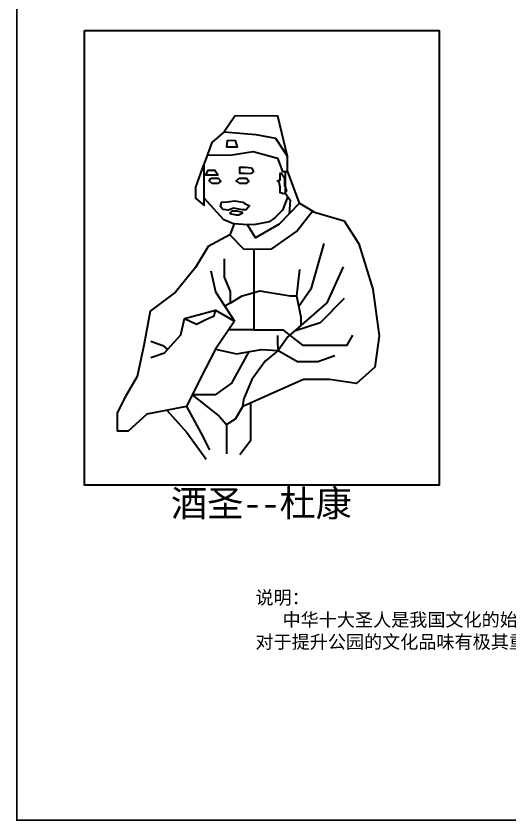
# Model space of a CAD drawing. Header units: millimetres. Extents: x 8114 to 28843, y -5961 to 7687.
# Drawn here: x 8114 to 12755, y -5961 to 1615 of the extents above; entities that cross this region are included whole.
import ezdxf

# ---------------------------------------------------------------- set-up
doc = ezdxf.new("R2010")
doc.units = ezdxf.units.MM
doc.layers.add('PUB_TEXT', color=7, linetype='Continuous', lineweight=0)
doc.layers.add('y', color=3, linetype='Continuous')
doc.layers.add('图层1', color=1, linetype='Continuous')
doc.styles.add('样式 2', font='SimSun.ttf')

msp = doc.modelspace()

# ---------------------------------------------------------------- linework, layer by layer
at = {"color": 3}
msp.add_lwpolyline([(8758.4, 1478.1), (12097.8, 1478.1), (12097.8, -2799.7), (8758.4, -2799.7)], close=True, dxfattribs=at)
at = {"layer": 'PUB_TEXT', "const_width": 16.1}
msp.add_lwpolyline([(28835, -5952.5), (8121.7, -5952.5), (8121.7, 7678.8), (28835, 7678.8)], close=True, dxfattribs=at)
at = {"layer": '图层1', "color": 3}
for points in [[(10781.4, -145.9), (10671.2, 158.1), (10671.2, 294.4), (10578.2, 672.1), (10377.5, 675.1), (10172.8, 673.1), (10073.2, 525.1), (9957.8, 425.5), (9900.1, 268.2), (9867.5, 179.5), (9802.9, 3.3), (9802.9, -98.7), (9884.3, -166.9), (9883.8, 223.9)], [(10073.2, 525.1), (10372.2, 499.8), (10556.2, 465.6), (10671.2, 294.4)], [(10105.3, 447), (10175.5, 442.2), (10194.3, 379.4), (10111.4, 379.4), (10099, 379.4), (10105.3, 447)], [(9913.4, 304.5), (10147.2, 307.4), (10346, 341.6), (10576.8, 278.7), (10624, 152.9), (10671.2, 152.9)], [(10015.6, 118.6), (9901.4, 118.6), (9921.7, 165.3), (9986.7, 165.3), (10015.6, 118.6)], [(10217.7, 191.7), (10217.7, 135.2), (10264.4, 136.1), (10328.7, 132.3)], [(10217.7, 191.7), (10275.5, 191.7)], [(10275.5, 191.7), (10275.5, 191.7), (10275.5, 191.7), (10275.5, 191.7), (10275.5, 191.7), (10331.3, 185)], [(10331.3, 185), (10348.4, 151.1), (10328.7, 132.3)], [(10647.6, 152.9), (10647.6, -50.2), (10696.3, -116.8), (10687, -245.5)], [(9948.1, 88.9), (10016.6, 88.9), (10040.8, 61.8), (10015.1, 37.6), (9959.5, 37.6), (9932.4, 63.2), (9948.1, 88.9)], [(10214.2, 88.9), (10282.7, 88.9), (10304.3, 61.8), (10281.2, 37.6), (10225.6, 37.6), (10185.6, 63.2), (10214.2, 88.9)], [(9884.3, -98.7), (10064, -296.8), (10167.6, -339.9)], [(10781.4, -145.9), (10592.5, -345.1), (10367.5, -473.4), (10293.5, -349), (10167.6, -339.9)], [(10672, -83.5), (10622, -212.7), (10549.5, -285.1), (10497.1, -321.3), (10368.3, -345.5), (10293.5, -349)], [(10781.4, -145.9), (10923.4, -229.8)], [(10128, -444.2), (10254.4, -577.1), (10353.3, -580.2), (10521, -577.1), (10756.2, -413.1), (10902.7, -223.6), (10902.7, -223.6), (11204.2, -313.4), (11341.6, -528.3), (11473, -956.3), (11532.8, -1393.8), (11493.7, -1689.9), (11319.8, -1842), (11066, -1805.1), (10820.1, -1805.1), (10574.1, -1915.2), (10391.8, -1996.9), (10249.6, -2060.6), (10263.3, -1979.7)], [(10167.6, -339.9), (10128, -444.2)], [(10128, -444.2), (9922.7, -555.4), (9802.9, -752), (9614.7, -982.8), (9375.2, -1162.3), (9315.3, -1487.1), (9255.4, -1777.8), (9144.2, -1965.8), (9067.2, -2119.7), (9067.2, -2290.7)], [(11013.5, -525.1), (10891, -956.3), (10775.7, -1117.5)], [(10353.3, -580.2), (10353.3, -929.8), (10353.3, -1211), (10353.3, -1338.5), (10115.1, -1338.5)], [(10072.1, -670.4), (10072.1, -842.9), (10128.4, -977.9), (10128.4, -1086.6), (10079.6, -1116.6)], [(11193.2, -745.8), (11040.5, -1084.8), (10796.3, -1296.6)], [(9948.3, -782.9), (9993.3, -981.7)], [(10784.4, -770), (10755, -1017.1)], [(9993.3, -981.7), (10079.6, -1116.6), (10170.7, -1256.3)], [(10128.4, -1086.6), (10241.4, -1017.1), (10409.8, -970.5), (10695, -1017.1), (10755, -1017.1), (10796.3, -1217.9), (10796.3, -1296.6), (10672.5, -1405.4), (10582.4, -1532.9), (10458.6, -1634.1), (10334.8, -1806.6), (10263.3, -1979.7)], [(11202.3, -1042.8), (10976, -1273.1), (10734.4, -1351)], [(9383.7, -1598.3), (9512, -1555.5), (9666, -1384.5), (9700.2, -1230.7), (9991.1, -1153.7), (10170.7, -1256.3)], [(9700.2, -1230.7), (9812.3, -1285.4), (9895.9, -1245.7), (9980, -1205.8), (9991.1, -1153.7)], [(10170.7, -1256.3), (9991.1, -1521.3), (9854.2, -1786.3), (9717.4, -2059.9), (9346.5, -2132.1), (9169.9, -2290.7), (9067.2, -2290.7)], [(10353.3, -1338.5), (10627.5, -1338.5), (10811.1, -1483.3), (11231.9, -1483.3), (11285.1, -1387.5)], [(10574.4, -1391.8), (10574.4, -1474.9), (10582.4, -1532.9)], [(9383.7, -1444.4), (9494.9, -1487.1), (9537.7, -1521.3)], [(10306.4, -1542.8), (10141.7, -1839), (9989, -1949.1), (9772.8, -1949.1)], [(9991.1, -1521.3), (10188.2, -1563.5), (10424.6, -1522.2), (10582.4, -1532.9)], [(10582.4, -1532.9), (10763.1, -1637.6), (10954.9, -1637.6), (11114.7, -1579.1)], [(9772.8, -1949.1), (10026.6, -2150.6), (10096.8, -2230.1), (10096.8, -2505.9)], [(10320.7, -2028.8), (10320.7, -2382.7), (10221.5, -2513.7)], [(9531.9, -2096), (9722.6, -2304.9), (9905, -2557.3)], [(9717.4, -2059.9), (9854.5, -2309.3), (9934.2, -2468.5)], [(10096.8, -2230.1), (10180.6, -2175), (10249.6, -2060.6)]]:
    msp.add_lwpolyline(points, dxfattribs=at)
for points in [[(10608.5, 141.2), (10640.5, 93.2), (10640.5, 22.9), (10659.7, -34.6), (10634.1, -57), (10602.1, -47.4), (10602.1, 3.8), (10592.5, 51.7), (10576.5, 64.5), (10602.1, 74), (10602.1, 125.2)], [(10062.3, -204.9), (10037.4, -176), (10046.9, -138.1), (10101.5, -133.3), (10172.7, -123.8), (10248.7, -138.1), (10260.5, -145.2), (10312.8, -171.3), (10281.9, -209.2), (10246.3, -209.2), (10191.7, -199.7), (10166, -191.9), (10137.4, -201.6), (10115.2, -213.6), (10063.5, -204.5), (10062.3, -204.9)], [(10125.5, -240.3), (10147.7, -219.1), (10193.6, -217.3), (10243.2, -230.1), (10243.2, -244.8), (10212, -257.7), (10189.9, -257.7), (10144, -248.5)]]:
    msp.add_lwpolyline(points, close=True, dxfattribs=at)

# ---------------------------------------------------------------- texts
at = {"layer": 'y', "attachment_point": 1, "style": '样式 2'}
for s, insert, char_height in [('{\\f宋体|b0|i0|c134|p54;酒圣--杜康}', (9572.3, -2845.8), 250), ('说明：\\P   中华十大圣人是我国文化的始祖，是集大成者。在美德公园中刻画他们的形象及名言警句，\\P对于提升公园的文化品味有极其重要的作用。', (10367.8, -3796.2), 125)]:
    msp.add_mtext(s, dxfattribs=dict(at, insert=insert, char_height=char_height))

doc.saveas('drawing.dxf')
